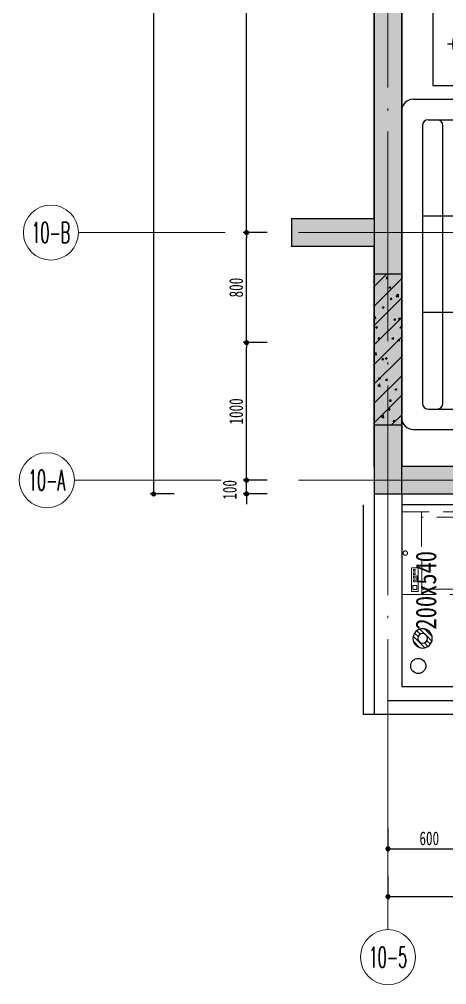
# Model space of a CAD drawing. Header units: millimetres. Extents: x 815519 to 890079, y 147095 to 251022.
# Drawn here: x 840432 to 843537, y 235273 to 242290 of the extents above; entities that cross this region are included whole.
import ezdxf
from ezdxf.enums import TextEntityAlignment as Align

# ---------------------------------------------------------------- set-up
doc = ezdxf.new("R2010")
doc.units = ezdxf.units.MM
doc.header["$LTSCALE"] = 1000
doc.linetypes.add('DASH', pattern=[0.35, 0.25, -0.1])
doc.linetypes.add('DOTE', pattern=[61.468, 50.8, -5.08, 0.508, -5.08])
doc.layers.get('Defpoints').update_dxf_attribs({"color": 1})
for name, color, linetype in [('A-尺寸标注', 53, 'Continuous'), ('EQUIP_地漏', 7, 'Continuous'), ('PC_预制内墙', 31, 'Continuous'), ('PUB_HATCH', 8, 'Continuous'), ('SURFACE', 6, 'Continuous'), ('VPIPE-污水', 2, 'DASH'), ('WALL', 2, 'Continuous'), ('家具', 47, 'Continuous'), ('看线', 163, 'Continuous'), ('砼墙', 3, 'Continuous')]:
    doc.layers.add(name, color=color, linetype=linetype)
doc.layers.add('DOTE', color=1, linetype='DOTE', plot=False)
for name, color, linetype, lineweight in [('L-梁', 91, 'DASH', 0), ('S-轴号', 75, 'Continuous', 0), ('S-轴线', 149, 'DOTE', 0), ('厨卫', 154, 'Continuous', 0), ('梁标注', 134, 'Continuous', 18)]:
    doc.layers.add(name, color=color, linetype=linetype, lineweight=lineweight)
doc.styles.add('TH-STYLE1', font='', dxfattribs={"width": 0.7})
doc.styles.add('宋体', font='', dxfattribs={"width": 0.8})
doc.styles.add('尺寸', font='ROMANC.SHX', dxfattribs={"width": 0.7})
doc.styles.get('TH-STYLE1').set_extended_font_data('STFangsong')
doc.styles.get('宋体').set_extended_font_data('NSimSun')
doc.dimstyles.new('TH-1：50', dxfattribs={"dimscale": 50, "dimtxt": 2, "dimasz": 0.75, "dimexe": 0.5, "dimexo": 0.8, "dimgap": 0.5, "dimtad": 1, "dimdec": 0, "dimrnd": 5, "dimdsep": 46, "dimtxsty": 'TH-STYLE1', "dimblk": 'DOT', "dimcen": 1, "dimdle": 0.5, "dimclrd": 53, "dimclre": 53, "dimclrt": 2, "dimadec": 0, "dimazin": 2, "dimtfac": 1, "dimtdec": 0, "dimtix": 1, "dimtmove": 2, "dimatfit": 3, "dimldrblk": 'HBA_DIMENSION_TICK-天华', "dimfxl": 3, "dimfxlon": 1, "dimarcsym": 0})

# ---------------------------------------------------------------- blocks, each defined once
blk = doc.blocks.new('_Dot')
at = {"color": 33, "linetype": 'ByBlock', "lineweight": -2}
blk.add_line((-0.5, 0), (-1, 0), dxfattribs=at)
at = {"color": 33, "linetype": 'ByBlock', "const_width": 0.5}
blk.add_lwpolyline([(-0.25, 0, 1), (0.25, 0, 1)], format="xyb", close=True, dxfattribs=at)
blk = doc.blocks.new('*D389')
at = {"layer": 'A-尺寸标注', "color": 53, "lineweight": -2, "ltscale": 0.5, "transparency": 16777216}
for p, q in [((841558, 246840), (841383, 246840)), ((841408, 238877.5), (841408, 246802.5)), ((841558, 238840), (841383, 238840))]:
    blk.add_line(p, q, dxfattribs=at)
at = {"layer": 'Defpoints', "color": 0, "ltscale": 0.5, "transparency": 16777216}
for p in [(841408, 246840), (842508, 246840), (842508, 238840)]:
    blk.add_point(p, dxfattribs=at)
at = {"layer": 'A-尺寸标注', "color": 53, "lineweight": -2, "ltscale": 0.5, "transparency": 16777216, "xscale": 37.5, "yscale": 37.5, "zscale": 37.5}
for p, rotation in [((841408, 246840), 90), ((841408, 238840), 270)]:
    blk.add_blockref('_Dot', p, dxfattribs=dict(at, rotation=rotation))
at = {"layer": 'A-尺寸标注', "color": 2, "ltscale": 0.5, "transparency": 16777216, "insert": (841333, 242840), "char_height": 100, "attachment_point": 5, "rotation": 90, "style": 'TH-STYLE1'}
blk.add_mtext('8000', dxfattribs=at)
blk = doc.blocks.new('HBA_DIMENSION_TICK-天华')
at = {"color": 50, "linetype": 'ByBlock'}
for points in [[(-72.71, 62.31), (-54.91, 79.96), (-12, -0.04), (0, 0)], [(-72.71, -62.31), (-54.91, -79.96), (-12, 0.04), (0, 0)]]:
    blk.add_solid(points, dxfattribs=at)
blk = doc.blocks.new('*D390')
at = {"layer": 'A-尺寸标注', "color": 53, "lineweight": -2, "ltscale": 0.5, "transparency": 16777216}
for p, q in [((842232.6, 244740), (842057.6, 244740)), ((842082.6, 240777.5), (842082.6, 244702.5)), ((842232.6, 240740), (842057.6, 240740))]:
    blk.add_line(p, q, dxfattribs=at)
at = {"layer": 'Defpoints', "color": 0, "ltscale": 0.5, "transparency": 16777216}
for p in [(842082.6, 244740), (843182.6, 244740), (843182.6, 240740)]:
    blk.add_point(p, dxfattribs=at)
at = {"layer": 'A-尺寸标注', "color": 53, "lineweight": -2, "ltscale": 0.5, "transparency": 16777216, "xscale": 37.5, "yscale": 37.5, "zscale": 37.5}
for p, rotation in [((842082.6, 244740), 90), ((842082.6, 240740), 270)]:
    blk.add_blockref('_Dot', p, dxfattribs=dict(at, rotation=rotation))
at = {"layer": 'A-尺寸标注', "color": 2, "ltscale": 0.5, "transparency": 16777216, "insert": (842007.6, 242740), "char_height": 100, "attachment_point": 5, "rotation": 90, "style": 'TH-STYLE1'}
blk.add_mtext('4000', dxfattribs=at)
blk = doc.blocks.new('*D391')
at = {"layer": 'A-尺寸标注', "color": 53, "lineweight": -2, "ltscale": 0.5, "transparency": 16777216}
for p, q in [((842232.6, 240740), (842057.6, 240740)), ((842082.6, 239977.5), (842082.6, 240702.5)), ((842232.6, 239940), (842057.6, 239940))]:
    blk.add_line(p, q, dxfattribs=at)
at = {"layer": 'Defpoints', "color": 0, "ltscale": 0.5, "transparency": 16777216}
for p in [(842082.6, 240740), (843182.6, 240740), (843182.6, 239940)]:
    blk.add_point(p, dxfattribs=at)
at = {"layer": 'A-尺寸标注', "color": 53, "lineweight": -2, "ltscale": 0.5, "transparency": 16777216, "xscale": 37.5, "yscale": 37.5, "zscale": 37.5}
for p, rotation in [((842082.6, 240740), 90), ((842082.6, 239940), 270)]:
    blk.add_blockref('_Dot', p, dxfattribs=dict(at, rotation=rotation))
at = {"layer": 'A-尺寸标注', "color": 2, "ltscale": 0.5, "transparency": 16777216, "insert": (842007.6, 240340), "char_height": 100, "attachment_point": 5, "rotation": 90, "style": 'TH-STYLE1'}
blk.add_mtext('800', dxfattribs=at)
blk = doc.blocks.new('*D392')
at = {"layer": 'A-尺寸标注', "color": 53, "lineweight": -2, "ltscale": 0.5, "transparency": 16777216}
for p, q in [((842232.6, 239940), (842057.6, 239940)), ((842082.6, 238977.5), (842082.6, 239902.5)), ((842232.6, 238940), (842057.6, 238940))]:
    blk.add_line(p, q, dxfattribs=at)
at = {"layer": 'Defpoints', "color": 0, "ltscale": 0.5, "transparency": 16777216}
for p in [(842082.6, 239940), (843182.6, 239940), (843182.6, 238940)]:
    blk.add_point(p, dxfattribs=at)
at = {"layer": 'A-尺寸标注', "color": 53, "lineweight": -2, "ltscale": 0.5, "transparency": 16777216, "xscale": 37.5, "yscale": 37.5, "zscale": 37.5}
for p, rotation in [((842082.6, 239940), 90), ((842082.6, 238940), 270)]:
    blk.add_blockref('_Dot', p, dxfattribs=dict(at, rotation=rotation))
at = {"layer": 'A-尺寸标注', "color": 2, "ltscale": 0.5, "transparency": 16777216, "insert": (842007.6, 239440), "char_height": 100, "attachment_point": 5, "rotation": 90, "style": 'TH-STYLE1'}
blk.add_mtext('1000', dxfattribs=at)
blk = doc.blocks.new('*D393')
at = {"layer": 'A-尺寸标注', "color": 53, "lineweight": -2, "ltscale": 0.5, "transparency": 16777216}
for p, q in [((842082.6, 238977.5), (842082.6, 239015)), ((842232.6, 238940), (842057.6, 238940)), ((842082.6, 238840), (842082.6, 238940)), ((842232.6, 238840), (842057.6, 238840)), ((842082.6, 238802.5), (842082.6, 238765))]:
    blk.add_line(p, q, dxfattribs=at)
at = {"layer": 'Defpoints', "color": 0, "ltscale": 0.5, "transparency": 16777216}
for p in [(842082.6, 238940), (843182.6, 238940), (843182.6, 238840)]:
    blk.add_point(p, dxfattribs=at)
at = {"layer": 'A-尺寸标注', "color": 53, "lineweight": -2, "ltscale": 0.5, "transparency": 16777216, "xscale": 37.5, "yscale": 37.5, "zscale": 37.5}
for p, rotation in [((842082.6, 238940), 270), ((842082.6, 238840), 90)]:
    blk.add_blockref('_Dot', p, dxfattribs=dict(at, rotation=rotation))
at = {"layer": 'A-尺寸标注', "color": 2, "ltscale": 0.5, "transparency": 16777216, "insert": (841960.9, 238869.9), "char_height": 100, "attachment_point": 5, "rotation": 90, "style": 'TH-STYLE1'}
blk.add_mtext('100', dxfattribs=at)
blk = doc.blocks.new('*D398')
at = {"layer": 'A-尺寸标注', "color": 53, "lineweight": -2, "ltscale": 0.5, "transparency": 16777216}
for p, q in [((843110.5, 236063.3), (843110.5, 235888.3)), ((846610.5, 236063.3), (846610.5, 235888.3)), ((843148, 235913.3), (846573, 235913.3))]:
    blk.add_line(p, q, dxfattribs=at)
at = {"layer": 'Defpoints', "color": 0, "ltscale": 0.5, "transparency": 16777216}
for p in [(843110.5, 236799), (846610.5, 236799), (846610.5, 235913.3)]:
    blk.add_point(p, dxfattribs=at)
at = {"layer": 'A-尺寸标注', "color": 53, "lineweight": -2, "ltscale": 0.5, "transparency": 16777216, "xscale": 37.5, "yscale": 37.5, "zscale": 37.5, "rotation": 180}
blk.add_blockref('_Dot', (843110.5, 235913.3), dxfattribs=at)
at = {"layer": 'A-尺寸标注', "color": 53, "lineweight": -2, "ltscale": 0.5, "transparency": 16777216, "xscale": 37.5, "yscale": 37.5, "zscale": 37.5}
blk.add_blockref('_Dot', (846610.5, 235913.3), dxfattribs=at)
at = {"layer": 'A-尺寸标注', "color": 2, "ltscale": 0.5, "transparency": 16777216, "insert": (844860.5, 235988.3), "char_height": 100, "attachment_point": 5, "style": 'TH-STYLE1'}
blk.add_mtext('3500', dxfattribs=at)
blk = doc.blocks.new('Z$W@#1F9C1563')
at = {"linetype": 'Continuous', "lineweight": -3}
for p, q in [((2106, 3120), (2106, 3288.9)), ((2421, 3120), (1719.8, 3120)), ((1678.5, 3012.8), (1678.5, 3078.8)), ((2503.5, 802.5), (2503.5, 3037.5)), ((2312.3, 2971.5), (1719.8, 2971.5)), ((1678.5, 2930.3), (1678.5, 909.7)), ((2205, 2930.3), (2205, 909.7)), ((2353.5, 909.7), (2353.5, 2930.3)), ((1678.5, 2270.5), (2353.5, 2270.5)), ((1678.5, 1569.5), (2353.5, 1569.5)), ((2312.3, 868.5), (1719.8, 868.5)), ((570.3, 800), (1237, 800)), ((570.3, 733.3), (570.3, 800)), ((1237, 733.3), (1237, 800)), ((1678.5, 827.3), (1678.5, 761.3)), ((503.7, 733.3), (503.7, 0)), ((503.7, 733.3), (637, 733.3)), ((637, 733.3), (637, 182.2)), ((1170.3, 733.3), (1170.3, 182.2)), ((1303.7, 733.3), (1170.3, 733.3)), ((1303.7, 0), (1303.7, 733.3)), ((2421, 720), (1719.8, 720)), ((2106, 720), (2106, 619)), ((1978.5, 127.5), (1978.5, 510.5)), ((1787, 319), (2170.1, 319)), ((1303.7, 273.1), (1678.5, 273.1)), ((503.7, 0), (1303.7, 0))]:
    blk.add_line(p, q, dxfattribs=at)
blk.add_lwpolyline([(503.7, 273.1), (0, 273.1), (0, 3288.9), (0, 3288.9), (2106, 3288.9)], dxfattribs=at)
for points in [[(1278.5, 2420), (1278.5, 1420), (528.8, 1420), (528.8, 2420)], [(2278.5, 619), (1678.5, 619), (1678.5, 19), (2278.5, 19)], [(592.6, 66.7), (1214.8, 66.7), (1214.8, 182.2), (592.6, 182.2)]]:
    blk.add_lwpolyline(points, close=True, dxfattribs=at)
for radius in [153.6, 119.8]:
    blk.add_circle((1978.5, 319), radius, dxfattribs=at)
for centre, radius, start, end in [((1719.8, 3078.8), 41.2, 90, 180), ((2421, 3037.5), 82.5, 0, 90), ((1719.8, 3012.8), 41.2, 180, 270), ((1719.8, 2930.3), 41.2, 90, 180), ((2246.3, 2930.3), 41.2, 90, 180), ((2312.3, 2930.3), 41.2, 0, 90), ((903.7, 4982.5), 2589.8, 261.67733, 278.32267), ((-4039.5, 1920), 4595.6, 353.7539, 6.2461), ((5846.9, 1920), 4595.6, 173.7539, 186.2461), ((903.7, -1142.5), 2589.8, 81.67733, 98.32267), ((1719.8, 909.7), 41.2, 180, 270), ((1719.8, 827.3), 41.2, 90, 180), ((2246.3, 909.7), 41.2, 180, 270), ((2312.3, 909.7), 41.2, 270, 0), ((2421, 802.5), 82.5, 270, 0), ((1719.8, 761.3), 41.2, 180, 270)]:
    blk.add_arc(centre, radius, start, end, dxfattribs=at)
blk = doc.blocks.new('3A-左户家具')
at = {"layer": '家具', "extrusion": (0, 0, -1), "xscale": -1, "zscale": -1, "rotation": 180}
blk.add_blockref('Z$W@#1F9C1563', (511325, 386288.9), dxfattribs=at)
blk = doc.blocks.new('地漏2')
h = blk.add_hatch()
h.set_pattern_fill('LINE', color=13, scale=25, angle=225, style=0)
h.set_pattern_definition([(225, (0, 0), (16.83798023, -16.83798023), [])])
edge = h.paths.add_edge_path(flags=17)
edge.add_arc((4924704.2, -267187.3), 35, 0, 360)
edge = h.paths.add_edge_path()
edge.add_arc((4924704.2, -267187.3), 70, 0, 360)
at = {"color": 13}
blk.add_line((4924666.4, -267245.9), (4924665, -267244.6), dxfattribs=at)
for radius in [70, 35]:
    blk.add_circle((4924704.2, -267187.3), radius)
blk = doc.blocks.new('*D397')
at = {"layer": 'A-尺寸标注', "color": 53, "lineweight": -2, "ltscale": 0.5, "transparency": 16777216}
for p, q in [((843110.5, 236411.4), (843110.5, 236236.4)), ((843710.5, 236411.4), (843710.5, 236236.4)), ((843148, 236261.4), (843673, 236261.4))]:
    blk.add_line(p, q, dxfattribs=at)
at = {"layer": 'Defpoints', "color": 0, "ltscale": 0.5, "transparency": 16777216}
for p in [(843110.5, 237061.4), (843710.5, 237061.4), (843710.5, 236261.4)]:
    blk.add_point(p, dxfattribs=at)
at = {"layer": 'A-尺寸标注', "color": 53, "lineweight": -2, "ltscale": 0.5, "transparency": 16777216, "xscale": 37.5, "yscale": 37.5, "zscale": 37.5, "rotation": 180}
blk.add_blockref('_Dot', (843110.5, 236261.4), dxfattribs=at)
at = {"layer": 'A-尺寸标注', "color": 53, "lineweight": -2, "ltscale": 0.5, "transparency": 16777216, "xscale": 37.5, "yscale": 37.5, "zscale": 37.5}
blk.add_blockref('_Dot', (843710.5, 236261.4), dxfattribs=at)
at = {"layer": 'A-尺寸标注', "color": 2, "ltscale": 0.5, "transparency": 16777216, "insert": (843410.5, 236336.4), "char_height": 100, "attachment_point": 5, "style": 'TH-STYLE1'}
blk.add_mtext('600', dxfattribs=at)
blk = doc.blocks.new('hl_Axis-A2')
at = {"color": 75, "ltscale": 2}
blk.add_line((16, 0), (0, 0), dxfattribs=at)
at = {"color": 75}
blk.add_circle((19, 0), 3, dxfattribs=at)
at = {"color": 2, "style": '尺寸', "width": 0.7}
blk.add_attdef('轴号', text='', height=3, dxfattribs=at).set_placement((19, 0), align=Align.MIDDLE_CENTER)
blk = doc.blocks.new('wgwegwevberr')
at = {"layer": 'L-梁', "linetype": 'DASH'}
for p, q in [((842012.3, 137643.9), (842012.3, 139243.9)), ((842212.3, 137843.9), (842212.3, 139243.9)), ((842212.3, 137843.9), (845512.3, 137843.9)), ((842012.3, 137643.9), (845712.3, 137643.9))]:
    blk.add_line(p, q, dxfattribs=at)
blk = doc.blocks.new('A户型左模型')
at = {"layer": '梁标注', "color": 3, "style": '宋体', "width": 0.8}
blk.add_text('200x540', height=150, rotation=90, dxfattribs=at).set_placement((665193.9, -227228), align=Align.MIDDLE_CENTER)
blk = doc.blocks.new('se fsef sfe')
at = {"layer": '厨卫', "linetype": 'DASH'}
blk.add_line((1467026, -1008296.3), (1467026.3, -1008889.2), dxfattribs=at)
blk.add_lwpolyline([(1467481.6, -1008842.2), (1467481.4, -1008342.2, 0.414214), (1467431.4, -1008292.2), (1466881.4, -1008292.4), (1466881.6, -1008892.4), (1467431.6, -1008892.2, 0.414214)], format="xyb", close=True, dxfattribs=at)
blk.add_lwpolyline([(1467026.3, -1008854.6), (1467386.7, -1008854.5, 0.414214), (1467426.7, -1008814.5), (1467426.5, -1008369.9, 0.414214), (1467386.5, -1008329.9), (1467026.1, -1008330.1)], format="xyb", dxfattribs=at)
blk.add_lwpolyline([(1467426.6, -1008521.1), (1467399, -1008521.2), (1467399.1, -1008592.2), (1467399.1, -1008663.2), (1467426.7, -1008663.2)], dxfattribs=at)
for points in [[(1466953.2, -1008870.8), (1466953.1, -1008699.4), (1467001.3, -1008699.4), (1467001.3, -1008870.7)], [(1466967.3, -1008710.4), (1466967.3, -1008724.1), (1466980.1, -1008724.1), (1466980.1, -1008710.4)], [(1466967.3, -1008735.9), (1466967.3, -1008749.5), (1466980.1, -1008749.5), (1466980.1, -1008735.9)], [(1466967.4, -1008760.4), (1466967.4, -1008774.1), (1466980.1, -1008774.1), (1466980.1, -1008760.4)], [(1466967.4, -1008786.8), (1466967.4, -1008800.5), (1466980.1, -1008800.5), (1466980.1, -1008786.8)], [(1466991.4, -1008828.2), (1466991.4, -1008856.6), (1466961.7, -1008856.6), (1466961.7, -1008828.3)]]:
    blk.add_lwpolyline(points, close=True, dxfattribs=at)
blk.add_circle((1466907, -1008592.4), 16, dxfattribs=at)

msp = doc.modelspace()

# ---------------------------------------------------------------- hatches: boundary and pattern name
at = {"layer": 'PUB_HATCH'}
msp.add_hatch(color=256, dxfattribs=at).paths.add_polyline_path([(842410.5, 240840), (842410.5, 240640), (843010.5, 240640), (843010.5, 238840), (843610.5, 238840), (843610.5, 239040), (843210.5, 239040), (843210.5, 242840), (843010.5, 242840), (843010.5, 240840)])

# ---------------------------------------------------------------- linework, layer by layer
at = {"layer": 'DOTE'}
msp.add_line((843110.5, 237340), (847310.5, 237340), dxfattribs=at)
at = {"layer": 'PC_预制内墙'}
for p, q in [((843010.5, 240347.3), (843103.1, 240440)), ((843010.5, 240427), (843011.3, 240427.3)), ((843010.5, 240423.7), (843011.7, 240427.2)), ((843010.5, 240205.9), (843210.5, 240405.9)), ((843098.2, 240405.6), (843107.8, 240417.1)), ((843098.2, 240405.6), (843110.1, 240404.6)), ((843110.5, 240404.5), (843108.2, 240417)), ((843116.7, 240341.4), (843130.7, 240346.8)), ((843116.7, 240341.4), (843126.6, 240334.7)), ((843127, 240334.6), (843131.1, 240346.7)), ((843010.5, 240064.5), (843210.5, 240264.5)), ((843125.9, 240255.2), (843135.5, 240266.7)), ((843125.9, 240255.2), (843137.9, 240254.2)), ((843138.2, 240254), (843135.9, 240266.6)), ((843170, 240275.7), (843185.6, 240291.9)), ((843170, 240275.7), (843187.8, 240273)), ((843188.1, 240272.8), (843185.9, 240291.8)), ((843068, 240196.4), (843082, 240201.8)), ((843068, 240196.4), (843078, 240189.7)), ((843078.3, 240189.5), (843082.4, 240201.6)), ((843010.5, 240117.7), (843019.8, 240128.8)), ((843010.5, 239923.1), (843210.5, 240123.1)), ((843010.5, 240117.3), (843022.2, 240116.3)), ((843022.5, 240116.1), (843020.2, 240128.7)), ((843153.7, 240104.8), (843163.3, 240116.3)), ((843166, 240103.6), (843163.7, 240116.1)), ((843187.4, 240115.9), (843201.4, 240121.2)), ((843187.4, 240115.9), (843197.4, 240109.2)), ((843197.7, 240109), (843201.8, 240121.1)), ((843019.4, 240051.4), (843033.4, 240056.7)), ((843019.4, 240051.4), (843029.3, 240044.7)), ((843029.7, 240044.5), (843033.7, 240056.6)), ((843153.7, 240104.8), (843165.6, 240103.7)), ((843196.5, 240047.8), (843210.5, 240062.4)), ((843196.5, 240047.8), (843210.5, 240045.6)), ((843010.5, 239781.6), (843210.5, 239981.6)), ((843038, 239966.9), (843047.6, 239978.4)), ((843050.3, 239965.7), (843048, 239978.2)), ((843138.7, 239970.8), (843152.7, 239976.2)), ((843138.7, 239970.8), (843148.7, 239964.1)), ((843149.1, 239964), (843153.1, 239976.1)), ((843038, 239966.9), (843049.9, 239965.8)), ((843181.4, 239954.3), (843191, 239965.8)), ((843181.4, 239954.3), (843193.4, 239953.3)), ((843193.7, 239953.1), (843191.4, 239965.7)), ((843010.5, 239853.9), (843025.1, 239869.2)), ((843010.5, 239852.8), (843027.4, 239850.2)), ((843010.5, 239640.2), (843210.5, 239840.2)), ((843027.7, 239850), (843025.5, 239869)), ((843090.1, 239825.8), (843104.1, 239831.2)), ((843100.4, 239819), (843104.4, 239831.1)), ((843065.7, 239816.4), (843075.3, 239827.9)), ((843065.7, 239816.4), (843077.7, 239815.4)), ((843078, 239815.3), (843075.7, 239827.8)), ((843090.1, 239825.8), (843100, 239819.1)), ((843209.2, 239803.9), (843210.5, 239805.5)), ((843209.2, 239803.9), (843210.5, 239803.8)), ((843010.5, 239498.8), (843210.5, 239698.8)), ((843209.5, 239745.3), (843210.5, 239745.7)), ((843209.5, 239745.3), (843210.5, 239744.6)), ((843036.1, 239625), (843051.7, 239641.3)), ((843036.1, 239625), (843053.9, 239622.3)), ((843041.4, 239680.8), (843055.4, 239686.2)), ((843041.4, 239680.8), (843051.4, 239674.1)), ((843051.7, 239673.9), (843055.8, 239686)), ((843054.2, 239622.1), (843052, 239641.1)), ((843093.5, 239666), (843103.1, 239677.5)), ((843093.5, 239666), (843105.4, 239665)), ((843105.8, 239664.8), (843103.5, 239677.4)), ((843010.5, 239357.4), (843210.5, 239557.4)), ((843160.8, 239600.3), (843174.8, 239605.6)), ((843160.8, 239600.3), (843170.7, 239593.5)), ((843171.1, 239593.4), (843175.2, 239605.5)), ((843121.2, 239515.6), (843130.8, 239527.1)), ((843121.2, 239515.6), (843133.2, 239514.5)), ((843133.5, 239514.4), (843131.2, 239526.9)), ((843062.6, 239397.1), (843078.2, 239413.3)), ((843080.7, 239394.2), (843078.5, 239413.2)), ((843112.1, 239455.2), (843126.1, 239460.6)), ((843112.1, 239455.2), (843122.1, 239448.5)), ((843122.4, 239448.4), (843126.5, 239460.5)), ((843134.5, 239340), (843210.5, 239416)), ((843062.6, 239397.1), (843080.4, 239394.3)), ((843149, 239365.1), (843158.6, 239376.6)), ((843149, 239365.1), (843160.9, 239364.1)), ((843161.3, 239363.9), (843159, 239376.5))]:
    msp.add_line(p, q, dxfattribs=at)
msp.add_lwpolyline([(843010.5, 240440), (843210.5, 240440), (843210.5, 239340), (843010.5, 239340)], close=True, dxfattribs=at)
at = {"layer": 'S-轴号'}
msp.add_line((842461.4, 238940), (853957.3, 238940), dxfattribs=at)
at = {"layer": 'S-轴线', "linetype": 'DOTE', "ltscale": 0.03}
for p, q in [((843110.5, 236261.4), (843110.5, 248187.2)), ((842461.4, 240740), (853957.3, 240740))]:
    msp.add_line(p, q, dxfattribs=at)
at = {"layer": 'SURFACE'}
msp.add_line((843810.5, 238760), (843210.5, 238760), dxfattribs=at)
msp.add_lwpolyline([(842930.5, 238760), (842930.5, 237240), (843010.5, 237240)], dxfattribs=at)
at = {"layer": 'VPIPE-污水', "linetype": 'Continuous'}
msp.add_circle((843330.5, 237590), 55, dxfattribs=at)
at = {"layer": 'WALL'}
for p, q in [((843010.5, 246940), (843010.5, 238940)), ((843010.5, 240840), (843010.5, 246839.9)), ((843210.5, 246740), (843210.5, 239040)), ((843210.5, 240740), (843210.5, 246739.9)), ((843210.5, 238840), (843210.5, 240740)), ((843010.5, 239040), (843010.5, 240640)), ((843810.5, 239040), (843210.5, 239040)), ((843010.5, 238940), (843010.5, 237240)), ((843210.5, 238840), (843210.5, 237440)), ((843210.5, 238840), (843810.5, 238840)), ((843210.5, 237440), (843710.5, 237440)), ((843010.5, 237240), (843710.5, 237240))]:
    msp.add_line(p, q, dxfattribs=at)
at = {"layer": '砼墙', "color": 5, "ltscale": 1, "const_width": 10}
msp.add_lwpolyline([(842410.5, 240840), (842410.5, 240640), (843010.5, 240640), (843010.5, 238840), (843610.5, 238840), (843610.5, 239040), (843210.5, 239040), (843210.5, 240840), (843210.5, 242840), (843010.5, 242840), (843010.5, 240840)], close=True, dxfattribs=at)

# ---------------------------------------------------------------- block references
at = {"layer": 'EQUIP_地漏', "xscale": -1, "rotation": 180}
msp.add_blockref('地漏2', (-4081342.1, -29397.3), dxfattribs=at)
at = {"layer": 'L-梁', "color": 7}
for name, p in [('wgwegwevberr', (998.2, 99596)), ('A户型左模型', (178192.2, 465367.9))]:
    msp.add_blockref(name, p, dxfattribs=at)
at = {"layer": 'S-轴号'}
ref = msp.add_blockref('hl_Axis-A2', (841928.1, 240740), dxfattribs=dict(at, xscale=66.66666666666666, yscale=66.66666666666666, zscale=66.66666666666666, rotation=180))
ref.add_attrib('轴号', '10-B', dxfattribs={"layer": '0', "color": 2, "height": 150, "style": '尺寸', "width": 0.5}).set_placement((840661.4, 240740), align=Align.MIDDLE_CENTER)
ref = msp.add_blockref('hl_Axis-A2', (841898.4, 238940), dxfattribs=dict(at, xscale=66.66666666666666, yscale=66.66666666666666, zscale=66.66666666666666, rotation=180))
ref.add_attrib('轴号', '10-A', dxfattribs={"layer": '0', "color": 2, "height": 150, "style": '尺寸', "width": 0.5}).set_placement((840631.7, 238940), align=Align.MIDDLE_CENTER)
ref = msp.add_blockref('hl_Axis-A2', (843110.5, 236739.9), dxfattribs=dict(at, xscale=-66.66666666666666, yscale=66.66666666666666, zscale=66.66666666666666, rotation=90))
ref.add_attrib('轴号', '10-5', dxfattribs={"layer": '0', "color": 2, "height": 150, "style": '尺寸', "width": 0.5}).set_placement((843110.5, 235473.3), align=Align.MIDDLE_CENTER)
at = {"layer": '厨卫', "linetype": 'DASH'}
msp.add_blockref('se fsef sfe', (-623670.9, 1247002.4), dxfattribs=at)
at = {"layer": '看线'}
msp.add_blockref('3A-左户家具', (1357039, -143860), dxfattribs=at)

# ---------------------------------------------------------------- dimensions: what is measured, and where the dimension line sits
at = {"layer": 'A-尺寸标注', "ltscale": 0.5}
for p1, p2, distance, picture, middle in [((842508, 238840), (842508, 246840), 1100, '*D389', (841333, 242840)), ((843182.6, 240740), (843182.6, 244740), 1100, '*D390', (842007.6, 242740)), ((843182.6, 239940), (843182.6, 240740), 1100, '*D391', (842007.6, 240340)), ((843182.6, 238940), (843182.6, 239940), 1100, '*D392', (842007.6, 239440)), ((843110.5, 237061.4), (843710.5, 237061.4), -800, '*D397', (843410.5, 236336.4)), ((843110.5, 236799), (846610.5, 236799), -885.8, '*D398', (844860.5, 235988.3))]:
    dim = msp.add_aligned_dim(p1=p1, p2=p2, distance=distance, dimstyle='TH-1：50', dxfattribs=at)
    dim.commit()
    dim.dimension.update_dxf_attribs({"geometry": picture, "text_midpoint": middle})
dim = msp.add_linear_dim(base=(842082.6, 238940), p1=(843182.6, 238840), p2=(843182.6, 238940), angle=90, dimstyle='TH-1：50', dxfattribs=at)
dim.commit()
dim.dimension.update_dxf_attribs({"geometry": '*D393', "text_midpoint": (841960.9, 238869.9), "dimtype": 161})

doc.saveas('drawing.dxf')
